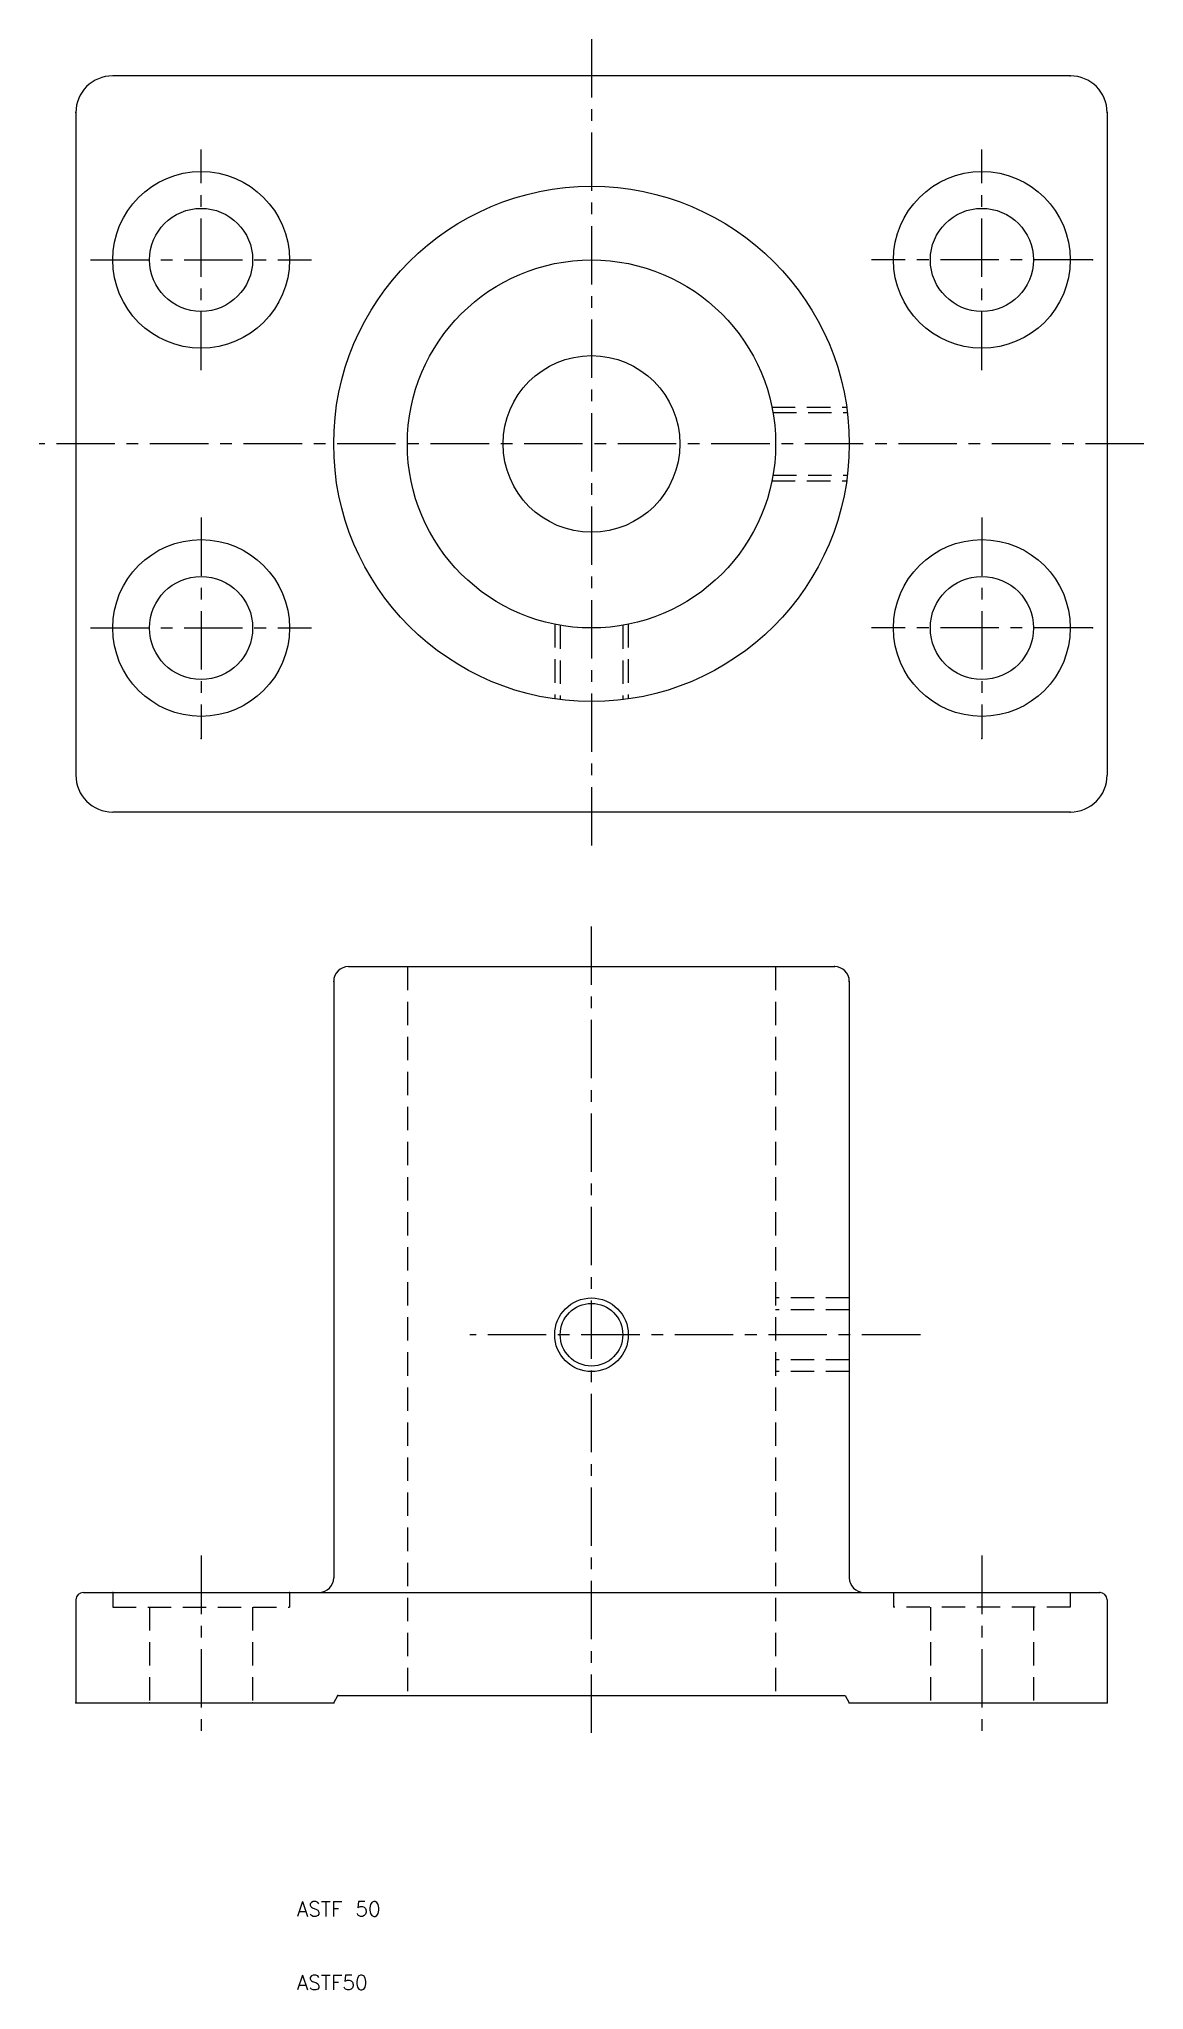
# Model space of a CAD drawing. Extents: x -25 to 125, y 10 to 275.
import ezdxf

# ---------------------------------------------------------------- set-up
doc = ezdxf.new("R2010")
doc.units = 0
doc.header["$LTSCALE"] = 0.25
doc.linetypes.add('CENTER', pattern=[50.8, 31.75, -6.35, 6.35, -6.35])
doc.linetypes.add('DASHED', pattern=[19.05, 12.7, -6.35])
doc.layers.get('0').update_dxf_attribs({"linetype": 'CONTINUOUS'})
doc.layers.add('CENTER', color=1, linetype='CENTER')
doc.styles.get("Standard").update_dxf_attribs({"font": 'txt.shx', "bigfont": 'extfont.shx'})

msp = doc.modelspace()

# ---------------------------------------------------------------- linework, layer by layer
for p, q in [((115, 270), (-15, 270)), ((-20, 265), (-20, 175)), ((120, 265), (120, 175)), ((115, 170), (-15, 170)), ((17, 149), (83, 149)), ((15, 147), (15, 66)), ((85, 147), (85, 66)), ((-19, 64), (13, 64)), ((13, 64), (87, 64)), ((87, 64), (119, 64)), ((-20, 63), (-20, 49)), ((120, 63), (120, 49)), ((-20, 49), (15, 49)), ((15, 49), (15.58, 50)), ((15.58, 50), (84.42, 50)), ((84.42, 50), (85, 49)), ((85, 49), (120, 49))]:
    msp.add_line(p, q)
at = {"color": 3, "linetype": 'DASHED'}
for p, q in [((74.49, 225), (84.64, 225)), ((74.64, 224.25), (84.74, 224.25)), ((74.49, 215), (84.64, 215)), ((74.64, 215.75), (84.74, 215.75)), ((45, 195.51), (45, 185.36)), ((45.75, 195.36), (45.75, 185.26)), ((54.25, 195.36), (54.25, 185.26)), ((55, 195.51), (55, 185.36)), ((25, 149), (25, 50)), ((75, 149), (75, 50)), ((85, 104), (75, 104)), ((85, 102.4), (75, 102.4)), ((85, 95.6), (75, 95.6)), ((85, 94), (75, 94)), ((-15, 64), (-15, 62)), ((9, 64), (9, 62)), ((91, 64), (91, 62)), ((115, 64), (115, 62)), ((-15, 62), (9, 62)), ((-10, 62), (-10, 49)), ((4, 62), (4, 49)), ((115, 62), (91, 62)), ((96, 62), (96, 49)), ((110, 62), (110, 49))]:
    msp.add_line(p, q, dxfattribs=at)
for centre, radius in [((-3, 245), 12), ((50, 220), 35), ((103, 245), 12), ((-3, 245), 7), ((103, 245), 7), ((50, 220), 25), ((50, 220), 12), ((-3, 195), 12), ((103, 195), 12), ((-3, 195), 7), ((103, 195), 7), ((50, 99), 4.25)]:
    msp.add_circle(centre, radius)
at = {"color": 3}
msp.add_circle((50, 99), 5, dxfattribs=at)
for centre, radius, start, end in [((-15, 265), 5, 90, 180), ((115, 265), 5, 0, 90), ((-15, 175), 5, 180, 270), ((115, 175), 5, 270, 0), ((17, 147), 2, 90, 180), ((83, 147), 2, 0, 90), ((-19, 63), 1, 90, 180), ((13, 66), 2, 270, 0), ((87, 66), 2, 180, 270), ((119, 63), 1, 0, 90)]:
    msp.add_arc(centre, radius, start, end)
for p in [(115, 270), (-20, 265), (120, 265), (118, 245), (118, 195), (-3, 180), (103, 180), (115, 170), (83, 149), (15, 147), (85, 147), (119, 64), (-20, 49), (-20, 49), (15, 49), (15.58, 50), (85, 49), (120, 49), (120, 49), (120, 49)]:
    msp.add_point(p)
at = {"color": 3, "linetype": 'DASHED'}
for p in [(-15, 64), (-15, 64), (9, 64), (-10, 49), (4, 49)]:
    msp.add_point(p, dxfattribs=at)
at = {"layer": 'CENTER', "color": 1, "linetype": 'CENTER'}
for p, q in [((50, 275), (50, 165)), ((-3, 230), (-3, 260)), ((103, 230), (103, 260)), ((-18, 245), (12, 245)), ((118, 245), (88, 245)), ((125, 220), (-25, 220)), ((-3, 210), (-3, 180)), ((103, 210), (103, 180)), ((-18, 195), (12, 195)), ((118, 195), (88, 195)), ((50, 44.93), (50, 154.94)), ((94.65, 99), (33.48, 99)), ((-3, 69), (-3, 44)), ((103, 69), (103, 44))]:
    msp.add_line(p, q, dxfattribs=at)

# ---------------------------------------------------------------- texts
for s, p in [('ASTF 50', (10, 20)), ('ASTF50', (10, 10))]:
    msp.add_text(s, height=2).set_placement(p)

doc.saveas('drawing.dxf')
